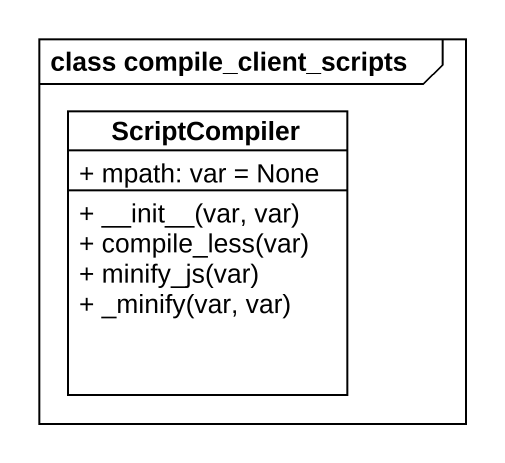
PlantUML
@startuml
mainframe class compile_client_scripts
hide circle
hide empty members
skinparam classAttributeIconSize 0
class ScriptCompiler {
  + mpath: var = None
  + ~__init~__(var, var)
  + compile_less(var)
  + minify_js(var)
  + _minify(var, var)
}
@enduml
